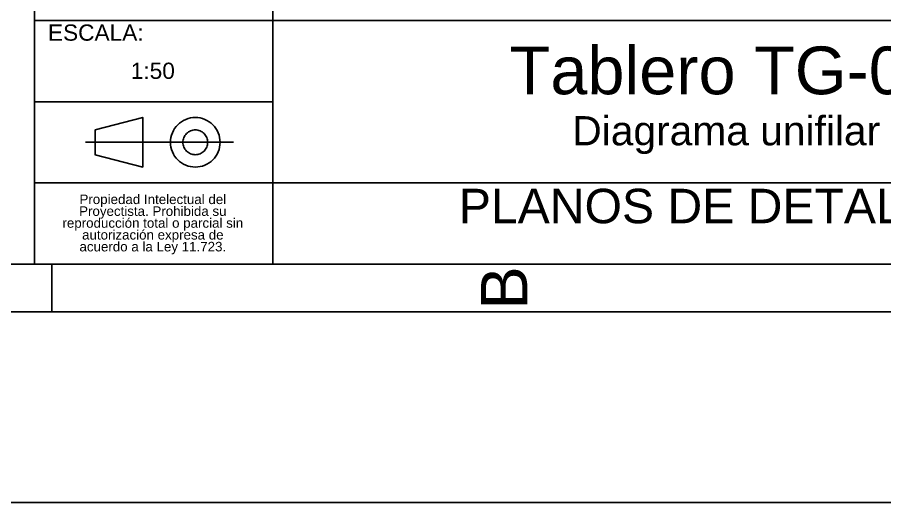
# Model space of a CAD drawing. Header units: millimetres. Extents: x 0 to 1189, y 0 to 841.
# Drawn here: x 987.2 to 1078.1, y 0 to 50.8 of the extents above; entities that cross this region are included whole.
import ezdxf
from ezdxf.enums import TextEntityAlignment as Align

# ---------------------------------------------------------------- set-up
doc = ezdxf.new("R2010")
doc.units = ezdxf.units.MM
doc.styles.add('ARIAL', font='arial.ttf')

msp = doc.modelspace()

# ---------------------------------------------------------------- linework, layer by layer
for p, q in [((1014, 76), (1014, 25)), ((989, 50.5), (1014, 50.5)), ((1014, 50.5), (1109.035, 50.5)), ((989, 42), (1014, 42)), ((994.361, 37.75), (1009.861, 37.75)), ((989, 33.5), (1014, 33.5)), ((1014, 33.5), (1109.035, 33.5)), ((990.833, 25), (990.833, 20))]:
    msp.add_line(p, q)
for points in [[(0, 841), (1189, 841), (1189, 0), (0, 0)], [(20, 821), (1169, 821), (1169, 20), (20, 20)], [(25, 816), (1164, 816), (1164, 25), (25, 25)], [(989, 76), (1164, 76), (1164, 25), (989, 25)], [(995.361, 39.05), (1000.361, 40.35), (1000.361, 35.15), (995.361, 36.45)], [(1008.461, 37.75), (1008.449, 37.495), (1008.411, 37.243), (1008.349, 36.995), (1008.263, 36.755), (1008.154, 36.524), (1008.023, 36.306), (1007.871, 36.101), (1007.7, 35.912), (1007.511, 35.74), (1007.306, 35.588), (1007.087, 35.457), (1006.856, 35.348), (1006.616, 35.262), (1006.368, 35.2), (1006.116, 35.163), (1005.861, 35.15), (1005.606, 35.163), (1005.354, 35.2), (1005.106, 35.262), (1004.866, 35.348), (1004.636, 35.457), (1004.417, 35.588), (1004.212, 35.74), (1004.023, 35.912), (1003.851, 36.101), (1003.699, 36.306), (1003.568, 36.524), (1003.459, 36.755), (1003.373, 36.995), (1003.311, 37.243), (1003.274, 37.495), (1003.261, 37.75), (1003.274, 38.005), (1003.311, 38.257), (1003.373, 38.505), (1003.459, 38.745), (1003.568, 38.976), (1003.699, 39.194), (1003.851, 39.399), (1004.023, 39.588), (1004.212, 39.76), (1004.417, 39.912), (1004.636, 40.043), (1004.866, 40.152), (1005.106, 40.238), (1005.354, 40.3), (1005.606, 40.337), (1005.861, 40.35), (1006.116, 40.337), (1006.368, 40.3), (1006.616, 40.238), (1006.856, 40.152), (1007.087, 40.043), (1007.306, 39.912), (1007.511, 39.76), (1007.7, 39.588), (1007.871, 39.399), (1008.023, 39.194), (1008.154, 38.976), (1008.263, 38.745), (1008.349, 38.505), (1008.411, 38.257), (1008.449, 38.005)], [(1007.161, 37.75), (1007.155, 37.623), (1007.136, 37.496), (1007.105, 37.373), (1007.062, 37.253), (1007.008, 37.137), (1006.942, 37.028), (1006.866, 36.925), (1006.78, 36.831), (1006.686, 36.745), (1006.583, 36.669), (1006.474, 36.603), (1006.359, 36.549), (1006.239, 36.506), (1006.115, 36.475), (1005.989, 36.456), (1005.861, 36.45), (1005.734, 36.456), (1005.608, 36.475), (1005.484, 36.506), (1005.364, 36.549), (1005.248, 36.603), (1005.139, 36.669), (1005.036, 36.745), (1004.942, 36.831), (1004.856, 36.925), (1004.78, 37.028), (1004.715, 37.137), (1004.66, 37.253), (1004.617, 37.373), (1004.586, 37.496), (1004.567, 37.623), (1004.561, 37.75), (1004.567, 37.877), (1004.586, 38.004), (1004.617, 38.127), (1004.66, 38.247), (1004.715, 38.363), (1004.78, 38.472), (1004.856, 38.575), (1004.942, 38.669), (1005.036, 38.755), (1005.139, 38.831), (1005.248, 38.896), (1005.364, 38.951), (1005.484, 38.994), (1005.608, 39.025), (1005.734, 39.044), (1005.861, 39.05), (1005.989, 39.044), (1006.115, 39.025), (1006.239, 38.994), (1006.359, 38.951), (1006.474, 38.896), (1006.583, 38.831), (1006.686, 38.755), (1006.78, 38.669), (1006.866, 38.575), (1006.942, 38.472), (1007.008, 38.363), (1007.062, 38.247), (1007.105, 38.127), (1007.136, 38.004), (1007.155, 37.877)]]:
    msp.add_lwpolyline(points, close=True)

# ---------------------------------------------------------------- texts
at = {"style": 'ARIAL'}
msp.add_text('ESCALA:', height=1.7, dxfattribs=at).set_placement((990.418, 47.883), align=Align.BOTTOM_LEFT)
for s, height, p in [('Tablero TG-01', 5, (1061.518, 41.283)), ('1:50', 1.7, (1001.411, 43.883)), ('Diagrama unifilar', 3.056, (1061.518, 36.519)), ('PLANOS DE DETALLES', 3.611, (1061.518, 28.187))]:
    msp.add_text(s, height=height, dxfattribs=at).set_placement(p, align=Align.BOTTOM_CENTER)
for s, p in [('Propiedad Intelectual del', (1001.411, 31.78)), ('Proyectista. Prohibida su', (1001.411, 30.54)), ('reproducción total o parcial sin', (1001.411, 29.3)), ('autorización expresa de', (1001.411, 28.06)), ('acuerdo a la Ley 11.723.', (1001.411, 26.82))]:
    msp.add_text(s, height=1, dxfattribs=at).set_placement(p, align=Align.MIDDLE_CENTER)
msp.add_text('B', height=4.861, rotation=90, dxfattribs=at).set_placement((1042.12, 22.5), align=Align.BOTTOM_CENTER)

doc.saveas('drawing.dxf')
